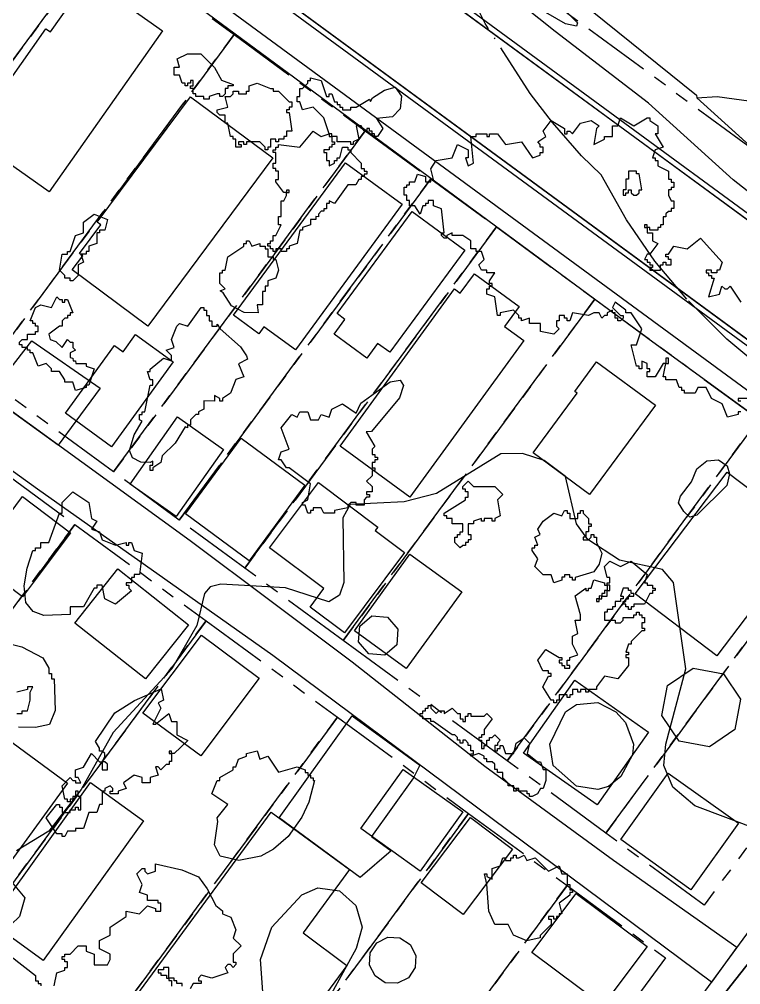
# Model space of a CAD drawing. Header units: metres. Extents: x -400 to 800, y -650 to 500.
# Drawn here: x -280.3 to -212.8, y 264.4 to 354.7 of the extents above; entities that cross this region are included whole.
import ezdxf

# ---------------------------------------------------------------- set-up
doc = ezdxf.new("R2010")
doc.units = ezdxf.units.M
doc.header["$LTSCALE"] = 2
doc.linetypes.add('DASHDOT', pattern=[3.556, 2.54, -0.508, 0, -0.508])
doc.linetypes.add('PHANTOM', pattern=[6.35, 3.175, -0.635, 0.635, -0.635, 0.635, -0.635])
for name, color, linetype in [('SITE-BLDG-EXIST', 7, 'CONTINUOUS'), ('SITE-PARKING', 250, 'CONTINUOUS'), ('SITE-PATH', 84, 'CONTINUOUS'), ('SITE-PROPERTY', 7, 'PHANTOM'), ('SITE-ROAD-CURB', 7, 'CONTINUOUS'), ('SITE-ROAD-GRAVEL', 32, 'CONTINUOUS'), ('SITE-ROAD-PAVED', 7, 'CONTINUOUS'), ('SITE-SETBACK-WATER', 1, 'DASHDOT'), ('SITE-TREE-CANOPY', 94, 'CONTINUOUS'), ('TOPO-CONTOUR-MAJOR', 8, 'CONTINUOUS'), ('TOPO-CONTOUR-MINOR', 9, 'CONTINUOUS')]:
    doc.layers.add(name, color=color, linetype=linetype)

msp = doc.modelspace()

# ---------------------------------------------------------------- linework, layer by layer
at = {"layer": 'SITE-BLDG-EXIST'}
for points in [[(-284.914, 343.774), (-277.828, 353.839), (-277.407, 353.55), (-273.738, 358.755), (-270.358, 356.374), (-270.498, 356.174), (-266.921, 353.648), (-277.543, 338.577)], [(-268.301, 325.994), (-275.384, 331.257), (-274.395, 332.581), (-274.69, 332.803), (-272.711, 335.473), (-273.048, 335.718), (-264.306, 347.474), (-256.599, 341.743)], [(-257.9, 325.292), (-260.27, 327.027), (-249.803, 341.297), (-244.494, 337.403), (-254.484, 323.778), (-257.43, 325.937)], [(-245.668, 323.554), (-246.797, 324.377), (-247.807, 322.998), (-250.865, 325.257), (-249.854, 326.636), (-250.591, 327.17), (-243.554, 336.746), (-238.624, 333.119)], [(-243.769, 310.005), (-250.313, 314.756), (-239.592, 329.493), (-239.059, 329.103), (-237.747, 330.905), (-233.54, 327.845), (-234.915, 325.955), (-233.112, 324.653)], [(-276.018, 317.842), (-271.416, 324.182), (-270.609, 323.592), (-269.438, 325.205), (-265.917, 322.646), (-271.698, 314.705)], [(-226.957, 310.235), (-232.252, 314.13), (-228.14, 319.724), (-228.358, 319.88), (-226.309, 322.672), (-220.79, 318.621)], [(-269.96, 311.211), (-265.511, 317.506), (-261.205, 314.458), (-265.654, 308.174)], [(-259.564, 315.503), (-253.596, 311.108), (-258.809, 304.034), (-264.77, 308.429)], [(-222.708, 300.935), (-214.086, 312.335), (-206.428, 306.538), (-215.05, 295.149)], [(-256.908, 305.258), (-252.34, 311.364), (-246.772, 307.202), (-247.018, 306.869), (-244.275, 304.821), (-249.902, 297.292), (-253.121, 299.706), (-251.816, 301.441)], [(-284.529, 304.05), (-280.032, 310.045), (-275.53, 306.663), (-280.027, 300.668)], [(-243.771, 304.665), (-238.924, 301.149), (-244.13, 293.976), (-248.976, 297.492)], [(-268.525, 292.979), (-275.117, 298.197), (-271.097, 303.28), (-264.498, 298.051)], [(-263.343, 285.792), (-268.757, 289.787), (-263.292, 297.083), (-257.871, 293.066)], [(-226.268, 281.191), (-233.141, 286.053), (-228.342, 292.86), (-221.455, 287.998)], [(-275.808, 283.225), (-284.69, 271.046), (-294.712, 278.357), (-287.661, 288.022), (-284.736, 285.885), (-282.723, 288.277)], [(-248.377, 278.982), (-244.406, 284.52), (-238.837, 280.537), (-242.808, 274.987)], [(-219.604, 284.171), (-213.033, 279.475), (-217.481, 273.258), (-224.045, 277.954)], [(-278.084, 266.629), (-283.063, 270.212), (-273.675, 283.291), (-268.696, 279.72)], [(-259.666, 259.918), (-263.209, 255.102), (-271.141, 260.932), (-256.744, 280.529), (-249.422, 275.144), (-253.765, 269.238), (-249.663, 266.178), (-256.159, 257.336)], [(-242.71, 273.908), (-238.115, 280.014), (-234.188, 277.054), (-238.783, 270.948)], [(-225.717, 262.414), (-232.366, 267.376), (-228.233, 272.915), (-221.585, 267.942)]]:
    msp.add_lwpolyline(points, close=True, dxfattribs=at)
at = {"layer": 'SITE-PARKING'}
for points in [[(-275.023, 317.097), (-276.692, 314.861), (-283.137, 319.523), (-279.138, 324.64), (-272.756, 320.211)], [(-242.841, 284.921), (-243.431, 283.73), (-247.381, 278.236), (-245.529, 276.901), (-248.42, 274.399), (-256.001, 279.984), (-249.167, 289.538)]]:
    msp.add_lwpolyline(points, close=True, dxfattribs=at)
at = {"layer": 'SITE-PATH'}
for points in [[(-204.809, 332.835), (-213.534, 339.689), (-221.437, 346.865), (-230.182, 353.585), (-237.812, 359.705)], [(-228.014, 356.51), (-216.969, 347.62), (-216.913, 347.365), (-211.331, 342.302)], [(-211.681, 342.625), (-216.913, 347.365), (-215.04, 347.498), (-211.169, 346.974)]]:
    msp.add_lwpolyline(points, dxfattribs=at)
at = {"layer": 'SITE-PROPERTY'}
for points in [[(-262.084, 379.521), (-245.996, 401.409), (-274.449, 450.193), (-261.989, 467.176), (-222.533, 409.759), (-172.896, 330.938), (-180.971, 319.982)], [(-296.069, 330.372), (-308.349, 339.384), (-284.782, 371.305), (-272.503, 362.303)], [(-283.789, 321.359), (-296.069, 330.372), (-272.503, 362.303), (-260.23, 353.291)], [(-271.502, 312.357), (-283.789, 321.359), (-260.23, 353.291), (-247.957, 344.289)], [(-265.366, 307.851), (-271.502, 312.357), (-247.957, 344.289), (-241.821, 339.794)], [(-259.223, 303.345), (-265.366, 307.851), (-241.821, 339.794), (-235.685, 335.288)], [(-250.015, 296.58), (-259.223, 303.345), (-235.685, 335.288), (-226.469, 328.534)], [(-234.663, 285.319), (-250.015, 296.58), (-226.469, 328.534), (-211.139, 317.285)], [(-225.448, 278.566), (-234.663, 285.319), (-211.139, 317.285), (-201.924, 310.531)], [(-298.675, 275.499), (-304.819, 280.005), (-281.273, 311.948), (-275.13, 307.441)], [(-201.924, 310.531), (-192.723, 303.777), (-216.24, 271.801), (-225.448, 278.566)], [(-286.388, 266.475), (-298.675, 275.499), (-275.13, 307.441), (-262.85, 298.429)], [(-274.094, 257.462), (-286.388, 266.475), (-262.85, 298.429), (-250.563, 289.416)], [(-261.807, 248.438), (-274.094, 257.462), (-250.563, 289.416), (-238.283, 280.403)], [(-252.592, 241.673), (-261.807, 248.438), (-238.283, 280.403), (-229.068, 273.65)], [(-229.068, 273.65), (-219.86, 266.885), (-243.377, 234.908), (-252.592, 241.673)]]:
    msp.add_lwpolyline(points, close=True, dxfattribs=at)
at = {"layer": 'SITE-ROAD-CURB'}
for points in [[(-52.091, 218.479), (-304.092, 403.379)], [(-303.755, 403.746), (-50.555, 218.067)], [(-210.124, 268.874), (-215.014, 262.679), (-235.016, 234.895), (-236.195, 233.472), (-238.636, 231.014), (-239.85, 230.38), (-241.751, 229.68), (-242.831, 229.546), (-244.044, 229.725), (-246.296, 230.893), (-258.779, 240.34), (-267.272, 246.393), (-274.657, 252.056), (-368.483, 320.765), (-369.248, 321.621), (-370.089, 322.967), (-370.271, 323.501), (-370.383, 325.081), (-370.123, 326.894), (-369.414, 328.729), (-368.608, 330.075), (-321.117, 394.06)], [(-279.276, 374.007), (-190.73, 309.005)]]:
    msp.add_lwpolyline(points, dxfattribs=at)
for points in [[(-314.18, 394.715), (-292.405, 378.904), (-190.24, 303.877), (-189.784, 303.565), (-188.192, 304.177), (-188.507, 305.3), (-189.124, 306.491), (-189.923, 307.559), (-191.045, 308.616), (-309.733, 395.671), (-311.121, 396.439), (-312.791, 396.873)], [(-342.005, 357.201), (-365.642, 325.047), (-365.537, 323.834), (-319.953, 290.754), (-286.185, 265.518), (-269.284, 253.345), (-240.558, 232.071), (-239.955, 232.338), (-239.078, 233.094), (-237.99, 234.073), (-237.078, 235.196), (-190.318, 299.049), (-189.581, 301.607), (-221.518, 324.851), (-287.594, 373.619), (-314.734, 393.458), (-315.513, 393.103)]]:
    msp.add_lwpolyline(points, close=True, dxfattribs=at)
at = {"layer": 'SITE-ROAD-GRAVEL'}
msp.add_lwpolyline([(-324.493, 349.61), (-264.335, 305.926), (-249.173, 294.577), (-236.774, 284.819), (-224.733, 276.018), (-213.189, 267.896), (-215.547, 264.615), (-256.594, 295.179), (-278.629, 310.757), (-299.878, 326.056), (-341.837, 357.245), (-342.005, 357.201), (-339.325, 360.837)], close=True, dxfattribs=at)
at = {"layer": 'SITE-ROAD-PAVED'}
for points in [[(-298.58, 399.262), (-144.336, 286.282)], [(-190.73, 309.005), (-309.445, 396.083)], [(-321.117, 394.06), (-368.608, 330.075), (-369.414, 328.729), (-370.123, 326.894), (-370.383, 325.081), (-370.271, 323.501), (-370.089, 322.967), (-369.248, 321.621), (-368.483, 320.765), (-274.657, 252.056), (-267.272, 246.393), (-258.779, 240.34), (-246.296, 230.893), (-244.044, 229.725), (-242.831, 229.546), (-241.751, 229.68), (-239.85, 230.38), (-238.636, 231.014), (-236.195, 233.472), (-235.016, 234.895), (-215.014, 262.679), (-210.124, 268.874)]]:
    msp.add_lwpolyline(points, dxfattribs=at)
at = {"layer": 'SITE-SETBACK-WATER'}
msp.add_lwpolyline([(-210.75, 321.963), (-214.134, 324.773), (-217.853, 328.515), (-220.862, 332.094), (-223.523, 335.938), (-225.894, 340.177), (-227.713, 341.947), (-230.418, 345.051), (-232.513, 347.773), (-236.728, 354.324), (-244.665, 370.34)], dxfattribs=at)
at = {"layer": 'SITE-TREE-CANOPY'}
for points in [[(-260.322, 348.496), (-260.82, 348.496), (-260.82, 348.241), (-261.073, 348.241), (-261.073, 347.74), (-261.318, 347.495), (-261.571, 347.495), (-261.571, 347.74), (-261.823, 347.74), (-262.567, 347.496), (-262.567, 347.24), (-263.072, 347.24), (-263.072, 347.496), (-263.822, 347.496), (-263.822, 347.741), (-264.068, 347.741), (-264.068, 348.241), (-264.32, 348.241), (-264.32, 348.497), (-264.068, 348.497), (-264.067, 348.998), (-264.32, 348.998), (-264.32, 348.742), (-264.573, 348.742), (-264.573, 348.497), (-264.818, 348.497), (-264.818, 348.742), (-265.071, 348.742), (-265.323, 349.498), (-265.821, 349.487), (-265.821, 350.244), (-265.323, 350.244), (-265.568, 351.034), (-264.6, 351.478), (-263.345, 351.489), (-262.047, 350.221), (-261.409, 349.03), (-260.322, 348.63)], [(-251.822, 345.491), (-252.818, 346.493), (-253.821, 346.248), (-254.073, 346.993), (-254.318, 346.993), (-254.318, 347.494), (-254.073, 347.494), (-254.073, 348.239), (-253.82, 348.239), (-253.322, 348.74), (-253.322, 348.996), (-253.07, 348.995), (-253.07, 349.24), (-252.074, 348.995), (-251.569, 347.493), (-251.323, 347.493), (-251.323, 347.738), (-251.071, 347.738), (-250.818, 346.993), (-250.573, 346.993), (-250.573, 346.748), (-250.321, 346.748), (-250.321, 346.492), (-250.068, 346.492), (-250.068, 346.247), (-249.318, 346.247), (-249.318, 346.492), (-248.82, 346.492), (-247.571, 347.248), (-247.473, 347.037), (-247.283, 347.359), (-246.154, 348.071), (-245.165, 348.382), (-244.555, 347.514), (-244.688, 346.346), (-245.397, 345.601), (-246.891, 345.446), (-246.323, 344.489), (-246.821, 343.744), (-247.067, 343.744), (-247.074, 343.989), (-247.319, 343.989), (-247.319, 344.245), (-247.572, 344.245), (-247.571, 344.489), (-247.817, 344.489), (-247.817, 344.245), (-248.07, 344.245), (-248.322, 344.745), (-248.82, 344.745), (-248.568, 343.488), (-249.073, 343.244), (-249.073, 342.988), (-249.318, 342.988), (-249.318, 343.244), (-250.567, 343.244), (-250.574, 343.745), (-251.072, 343.745), (-251.072, 343.989), (-251.317, 343.989)], [(-256.822, 348.24), (-256.57, 348.24), (-256.57, 347.995), (-256.072, 347.995), (-255.069, 346.994), (-254.823, 346.994), (-254.824, 346.493), (-255.069, 346.493), (-255.069, 346.248), (-255.322, 346.248), (-255.322, 345.993), (-255.069, 345.992), (-254.817, 344.246), (-255.322, 344.246), (-255.322, 343.746), (-255.568, 343.746), (-255.568, 343.49), (-256.073, 343.49), (-256.073, 343.245), (-256.318, 343.245), (-256.318, 343.49), (-256.823, 343.49), (-256.823, 342.745), (-257.069, 342.745), (-257.069, 342.489), (-257.321, 342.489), (-257.321, 342.745), (-257.819, 343.245), (-259.068, 343.246), (-259.068, 342.99), (-259.32, 342.99), (-259.32, 343.246), (-259.818, 343.246), (-259.818, 342.99), (-259.573, 342.99), (-259.573, 342.745), (-260.071, 342.745), (-260.071, 343.491), (-260.323, 343.491), (-260.323, 343.746), (-260.569, 343.747), (-260.821, 344.992), (-261.073, 344.992), (-261.073, 345.738), (-261.571, 345.738), (-261.824, 345.994), (-261.824, 346.238), (-260.82, 346.494), (-261.073, 347.495), (-260.568, 347.495), (-260.322, 347.74), (-260.322, 347.996), (-259.817, 347.996), (-259.817, 347.74), (-259.067, 347.74), (-259.067, 347.996), (-258.821, 347.995), (-258.821, 348.496), (-258.071, 348.741)], [(-255.569, 338.495), (-256.319, 339.496), (-256.319, 339.741), (-256.073, 339.741), (-256.073, 340.498), (-256.319, 340.498), (-256.319, 340.742), (-256.571, 340.742), (-256.571, 341.243), (-256.319, 341.243), (-256.318, 342.244), (-256.571, 342.244), (-256.571, 342.489), (-256.318, 342.489), (-256.318, 342.745), (-256.073, 342.745), (-256.073, 342.989), (-254.067, 342.744), (-252.818, 344.246), (-252.068, 343.745), (-251.317, 343.989), (-251.317, 343.745), (-251.072, 343.745), (-251.072, 343.244), (-250.819, 343.244), (-250.819, 342.988), (-251.072, 342.988), (-251.072, 342.744), (-251.317, 342.744), (-251.317, 342.488), (-251.822, 342.488), (-251.822, 342.243), (-251.57, 342.243), (-251.57, 341.498), (-251.318, 341.498), (-251.318, 340.997), (-250.82, 341.242), (-250.82, 341.498), (-250.567, 341.498), (-250.567, 341.742), (-250.321, 341.742), (-250.069, 342.743), (-249.571, 342.743), (-249.571, 342.487), (-249.318, 342.498), (-249.318, 342.243), (-248.323, 341.241), (-248.323, 340.741), (-248.07, 340.741), (-248.07, 340.496), (-247.818, 340.496), (-247.818, 340.24), (-248.07, 340.24), (-248.07, 339.995), (-248.323, 339.995), (-248.323, 339.74), (-248.568, 339.74), (-248.821, 339.239), (-249.571, 339.239), (-250.82, 337.493), (-251.318, 337.738), (-251.318, 337.493), (-251.571, 337.493), (-251.571, 336.993), (-251.823, 336.993), (-251.823, 336.748), (-252.069, 336.748), (-252.321, 336.492), (-252.322, 336.247), (-252.567, 336.248), (-252.567, 335.992), (-253.072, 335.992), (-253.072, 335.491), (-253.823, 335.247), (-253.823, 334.991), (-254.068, 334.991), (-254.321, 333.745), (-255.072, 333.489), (-255.072, 333.245), (-255.317, 333.245), (-255.317, 332.989), (-255.822, 332.989), (-255.822, 333.245), (-256.32, 333.245), (-256.32, 332.989), (-256.573, 332.989), (-256.573, 333.245), (-256.818, 333.245), (-256.818, 333.49), (-257.071, 333.49), (-257.07, 333.746), (-256.818, 333.746), (-256.818, 333.99), (-256.572, 333.99), (-256.572, 334.491), (-256.32, 334.491), (-255.822, 335.492), (-256.067, 335.492), (-256.067, 336.248), (-255.822, 336.248), (-255.821, 337.739), (-255.569, 337.739), (-255.323, 338.239), (-255.323, 338.495)], [(-223.571, 338.244), (-223.571, 338.489), (-223.318, 338.489), (-223.318, 338.745), (-223.073, 338.745), (-223.073, 338.489), (-222.82, 338.244), (-222.568, 338.244), (-222.322, 338.489), (-222.322, 338.745), (-222.07, 338.745), (-222.322, 340.246), (-222.567, 340.246), (-222.567, 340.491), (-223.318, 340.491), (-223.318, 339.746), (-223.571, 339.746), (-223.571, 338.745), (-223.823, 338.745), (-223.823, 338.244)], [(-255.071, 338.495), (-255.071, 338.74), (-255.323, 338.74), (-255.323, 338.495)], [(-275.322, 330.245), (-275.567, 330.245), (-275.567, 330.49), (-276.072, 330.49), (-276.072, 330.746), (-276.57, 331.247), (-276.317, 332.748), (-275.819, 332.748), (-275.819, 332.993), (-275.574, 332.993), (-275.068, 334.494), (-274.318, 334.739), (-274.317, 335.74), (-273.321, 336.496), (-272.073, 335.995), (-272.319, 334.994), (-272.824, 334.994), (-272.817, 334.739), (-273.069, 334.739), (-273.069, 333.738), (-273.82, 333.493), (-273.82, 332.992), (-274.073, 332.992), (-274.073, 332.748), (-274.571, 332.748), (-274.318, 331.991), (-274.823, 331.747), (-274.823, 330.746)], [(-221.572, 335.496), (-221.818, 335.496), (-221.818, 335.241), (-221.572, 335.241)], [(-261.069, 329.497), (-261.567, 329.998), (-261.567, 330.988), (-261.321, 330.988), (-261.321, 331.244), (-261.069, 331.243), (-260.823, 332.489), (-259.322, 333.49), (-259.322, 333.746), (-259.069, 333.746), (-259.069, 333.991), (-258.817, 333.991), (-258.572, 333.49), (-257.821, 333.746), (-257.821, 333.49), (-257.323, 333.49), (-257.323, 333.245), (-257.071, 333.245), (-257.071, 332.489), (-256.573, 332.488), (-256.573, 332.244), (-256.32, 332.244), (-256.068, 331.243), (-256.321, 330.497), (-257.071, 330.242), (-257.071, 329.741), (-257.317, 329.741), (-257.317, 329.24), (-257.569, 329.241), (-257.57, 327.995), (-258.068, 327.995), (-257.977, 327.261), (-259.295, 327.283), (-260.48, 327.917), (-261.259, 329.119), (-261.532, 329.308)], [(-276.57, 328.488), (-276.318, 328.488), (-276.318, 328.243), (-276.072, 328.243), (-276.072, 328.488), (-275.82, 328.488), (-275.322, 327.242), (-275.568, 327.242), (-275.568, 326.997), (-275.82, 326.997), (-275.82, 326.741), (-276.073, 326.741), (-276.318, 326.497), (-276.318, 325.996), (-276.571, 325.996), (-277.567, 325.24), (-277.448, 324.739), (-276.915, 324.561), (-276.319, 323.994), (-275.821, 324.739), (-275.568, 324.494), (-275.323, 324.494), (-275.323, 323.994), (-275.07, 323.738), (-275.568, 323.493), (-275.568, 323.07), (-275.323, 322.992), (-275.274, 322.748), (-275.071, 322.748), (-275.05, 322.492), (-274.068, 322.492), (-274.068, 322.247), (-273.317, 321.991), (-273.822, 320.489), (-274.068, 320.489), (-274.068, 320.245), (-275.071, 319.989), (-275.323, 320.745), (-276.067, 320.746), (-276.067, 320.99), (-276.572, 321.747), (-277.322, 321.747), (-277.322, 321.992), (-277.82, 322.492), (-278.571, 322.248), (-279.068, 323.494), (-279.321, 323.494), (-279.321, 323.739), (-279.573, 323.739), (-279.573, 323.994), (-280.071, 323.995), (-280.071, 324.239), (-280.317, 324.239), (-280.317, 324.495), (-280.071, 324.74), (-279.573, 324.74), (-279.573, 325.24), (-278.823, 325.24), (-278.822, 325.496), (-278.57, 325.496), (-278.57, 325.996), (-278.822, 325.997), (-278.822, 326.241), (-279.068, 326.241), (-279.068, 326.497), (-279.32, 326.497), (-278.822, 327.743), (-278.317, 327.988), (-277.321, 327.743), (-276.823, 328.744)], [(-269.068, 317.24), (-269.068, 317.741), (-268.822, 317.741), (-268.822, 317.997), (-268.569, 317.997), (-268.071, 320.488), (-267.818, 320.488), (-267.818, 320.989), (-268.071, 320.989), (-268.323, 321.745), (-268.071, 321.745), (-268.071, 321.99), (-266.822, 322.991), (-266.072, 322.746), (-266.071, 323.246), (-266.569, 323.747), (-265.819, 323.992), (-266.071, 324.748), (-265.573, 325.994), (-265.32, 326.239), (-264.57, 325.994), (-263.321, 327.74), (-263.069, 327.74), (-263.069, 327.495), (-262.823, 327.495), (-262.823, 326.995), (-262.571, 326.994), (-262.571, 326.494), (-262.318, 326.494), (-262.318, 325.993), (-261.82, 325.993), (-261.82, 326.182), (-261.519, 325.737), (-259.625, 324.079), (-259.064, 323.212), (-258.987, 322.911), (-259.822, 322.489), (-259.317, 321.243), (-260.068, 320.998), (-260.573, 319.741), (-261.317, 319.241), (-261.317, 318.996), (-261.569, 318.996), (-261.569, 319.241), (-262.067, 319.497), (-262.067, 318.996), (-263.07, 318.997), (-263.07, 318.24), (-263.568, 317.996), (-263.569, 317.74), (-263.821, 317.74), (-264.319, 317.239), (-264.319, 316.739), (-264.572, 316.739), (-264.572, 316.494), (-264.817, 316.572), (-265.743, 315.048), (-266.943, 313.869), (-267.069, 313.246), (-267.82, 312.746), (-267.82, 312.49), (-268.073, 312.49), (-268.072, 312.991), (-267.82, 312.991), (-267.82, 313.38), (-268.065, 313.247), (-268.963, 313.269), (-269.742, 313.67), (-270.001, 314.348), (-269.573, 315.839), (-268.815, 317.118)], [(-219.569, 322.492), (-219.569, 322.993), (-219.821, 322.993), (-219.821, 322.492)], [(-248.376, 318.805), (-245.619, 320.784), (-244.7, 320.951), (-244.385, 320.45), (-244.757, 319.282), (-247.374, 316.135), (-247.857, 316.124), (-247.072, 314.744), (-247.318, 314.488), (-247.318, 313.988), (-247.072, 313.988), (-247.072, 313.743), (-246.82, 313.743), (-246.82, 313.498), (-247.072, 313.498), (-247.072, 313.243), (-247.318, 313.243), (-247.318, 312.742), (-247.073, 312.742), (-247.073, 312.497), (-247.318, 312.497), (-247.318, 311.997), (-247.823, 311.496), (-247.318, 310.996), (-247.318, 310.495), (-247.823, 310.495), (-247.824, 310.239), (-247.571, 310.239), (-247.571, 309.994), (-247.824, 309.995), (-248.069, 309.739), (-248.069, 309.238), (-248.82, 309.238), (-248.82, 309.494), (-249.318, 309.494), (-249.57, 309.238), (-249.57, 308.994), (-250.819, 308.738), (-250.819, 308.493), (-251.822, 308.494), (-252.067, 308.994), (-252.818, 308.994), (-252.818, 308.738), (-253.07, 308.739), (-253.07, 308.494), (-253.323, 308.494), (-253.568, 309.239), (-253.821, 309.239), (-253.821, 309.495), (-253.323, 309.74), (-253.07, 311.241), (-255.069, 312.743), (-255.321, 312.744), (-255.819, 313.489), (-256.071, 313.489), (-255.819, 314.245), (-255.068, 314.49), (-255.818, 316.492), (-254.822, 317.738), (-254.317, 317.493), (-254.072, 317.994), (-253.321, 317.994), (-253.069, 317.248), (-252.318, 317.248), (-252.073, 317.737), (-251.322, 317.493), (-251.069, 318.238), (-250.073, 318.738), (-248.818, 317.848)], [(-218.652, 309.477), (-218.449, 310.1), (-217.425, 311.446), (-216.926, 312.636), (-216.007, 313.404), (-214.892, 313.503), (-214.086, 312.925), (-213.868, 312.179), (-214.121, 311.078), (-216.934, 308.298), (-217.58, 308.12), (-218.141, 308.654)], [(-237.821, 310.994), (-235.822, 310.993), (-235.072, 310.248), (-235.57, 309.747), (-235.318, 308.246), (-235.823, 307.99), (-235.823, 307.745), (-236.069, 307.745), (-236.068, 307.99), (-236.819, 307.99), (-236.819, 307.745), (-237.072, 307.745), (-237.071, 307.99), (-237.822, 307.746), (-237.822, 307.49), (-238.32, 307.49), (-238.32, 306.489), (-238.068, 306.489), (-238.068, 305.988), (-238.32, 305.988), (-238.32, 305.743), (-238.573, 305.743), (-238.573, 305.488), (-238.818, 305.488), (-239.071, 305.243), (-239.569, 305.744), (-239.569, 306.244), (-239.323, 306.244), (-239.323, 306.489), (-239.071, 306.489), (-239.071, 306.745), (-238.818, 306.745), (-238.818, 307.49), (-239.821, 307.49), (-239.821, 307.991), (-240.319, 307.991), (-240.319, 308.247), (-240.571, 308.247), (-240.571, 308.491), (-238.572, 309.748), (-238.572, 309.993), (-238.32, 309.993), (-238.32, 310.493), (-238.572, 310.493), (-238.572, 310.738), (-238.817, 310.738), (-238.817, 310.994), (-238.319, 311.494)], [(-278.82, 304.995), (-278.819, 305.24), (-278.321, 305.239), (-278.321, 305.74), (-277.571, 305.74), (-276.567, 308.498), (-276.322, 308.498), (-276.322, 309.488), (-275.318, 310.489), (-273.818, 309.488), (-273.572, 307.997), (-273.067, 307.741), (-273.573, 306.996), (-272.822, 306.74), (-272.57, 305.995), (-271.321, 305.494), (-270.318, 305.738), (-270.318, 305.494), (-270.073, 305.494), (-270.073, 305.738), (-269.82, 305.738), (-269.568, 304.993), (-268.818, 304.748), (-269.07, 302.746), (-269.568, 302.746), (-269.569, 302.49), (-269.821, 302.49), (-269.821, 301.99), (-270.319, 301.99), (-270.319, 301.745), (-270.067, 301.745), (-270.067, 301.489), (-269.821, 301.244), (-271.322, 299.988), (-272.318, 300.488), (-272.571, 301.745), (-273.069, 301.746), (-273.069, 301.49), (-273.321, 301.49), (-274.318, 299.744), (-275.573, 299.744), (-275.573, 299.01), (-278.035, 298.91), (-279.038, 299.3), (-279.704, 300.134), (-279.865, 301.691), (-279.584, 303.349), (-279.051, 304.995)], [(-227.07, 307.744), (-227.07, 307.488), (-226.817, 307.488), (-226.817, 307.243), (-227.07, 307.243), (-227.07, 306.742), (-227.322, 306.742), (-227.322, 306.242), (-227.568, 306.242), (-227.568, 305.997), (-227.07, 305.997), (-226.817, 306.242), (-226.817, 306.498), (-226.572, 306.498), (-226.572, 306.242), (-226.319, 306.242), (-226.319, 305.741), (-225.822, 304.74), (-226.067, 303.739), (-226.572, 302.994), (-228.319, 302.493), (-228.319, 302.238), (-228.572, 302.238), (-228.572, 302.493), (-228.817, 302.493), (-228.817, 302.738), (-229.322, 302.738), (-229.322, 302.494), (-229.568, 302.494), (-229.568, 302.238), (-230.318, 301.993), (-230.57, 302.739), (-231.321, 302.739), (-232.071, 303.495), (-231.819, 304.24), (-232.324, 304.997), (-232.324, 305.242), (-232.071, 305.242), (-232.071, 305.498), (-231.818, 305.497), (-232.071, 306.243), (-231.573, 306.487), (-231.818, 306.988), (-231.32, 307.744), (-230.317, 308.489), (-229.573, 308.245), (-229.321, 308.745), (-229.068, 308.745), (-229.068, 308.489), (-228.823, 308.489), (-228.823, 307.989), (-228.318, 307.989), (-228.073, 307.988), (-228.072, 308.489), (-227.82, 308.489), (-227.82, 308.745), (-227.567, 308.745), (-227.567, 308.489), (-227.07, 307.988)], [(-225.317, 301.992), (-225.072, 301.992), (-225.072, 302.493), (-225.317, 302.493), (-225.569, 303.494), (-225.071, 303.994), (-224.068, 303.494), (-223.072, 303.994), (-221.571, 302.748), (-221.817, 301.992), (-221.572, 301.992), (-221.572, 301.747), (-221.067, 301.747), (-221.067, 301.491), (-220.821, 301.491), (-220.821, 301.246), (-221.067, 301.246), (-221.067, 300.99), (-221.319, 300.99), (-221.818, 299.989), (-222.821, 299.989), (-222.821, 299.745), (-223.073, 299.745), (-223.073, 299.489), (-223.319, 299.489), (-223.319, 299.745), (-223.571, 299.745), (-223.571, 299.99), (-223.824, 299.99), (-223.823, 300.246), (-223.571, 300.245), (-223.571, 300.49), (-223.318, 300.49), (-223.318, 300.746), (-222.82, 300.746), (-222.82, 300.991), (-223.073, 300.991), (-223.073, 301.247), (-223.318, 301.247), (-223.318, 301.491), (-223.823, 301.491), (-224.069, 300.746), (-223.823, 300.746), (-223.823, 300.49), (-224.069, 300.49), (-224.069, 300.246), (-224.567, 300.246), (-224.567, 299.745), (-224.82, 299.745), (-224.82, 299.489), (-225.318, 299.489), (-225.318, 299.245), (-225.57, 299.245), (-225.57, 298.488), (-224.567, 298.488), (-224.567, 298.243), (-224.069, 298.243), (-223.817, 298.488), (-223.817, 298.744), (-222.821, 298.744), (-222.821, 298.988), (-222.568, 298.988), (-222.568, 299.244), (-222.323, 299.244), (-222.323, 298.988), (-222.07, 298.988), (-222.07, 298.743), (-221.818, 298.743), (-221.818, 298.243), (-222.07, 298.243), (-222.07, 297.742), (-221.818, 297.742), (-221.818, 297.498), (-222.07, 297.498), (-223.067, 296.497), (-223.067, 296.241), (-223.319, 296.241), (-223.572, 295.496), (-223.319, 295.496), (-223.319, 295.24), (-223.572, 295.24), (-223.572, 294.995), (-223.319, 294.995), (-223.32, 294.239), (-224.323, 292.993), (-225.571, 293.238), (-226.322, 292.248), (-226.322, 291.992), (-227.073, 291.992), (-227.073, 291.748), (-227.318, 291.748), (-227.318, 291.992), (-227.823, 291.992), (-227.823, 291.748), (-228.069, 291.748), (-228.069, 291.992), (-228.574, 291.993), (-228.574, 291.492), (-228.819, 291.492), (-228.819, 291.247), (-229.072, 291.247), (-229.072, 291.492), (-229.822, 291.492), (-229.822, 290.992), (-230.068, 290.992), (-230.068, 290.747), (-230.32, 290.747), (-230.32, 290.992), (-230.573, 290.992), (-231.323, 292.238), (-230.818, 293.239), (-230.572, 293.239), (-230.572, 293.495), (-230.818, 293.495), (-230.818, 293.739), (-231.323, 293.74), (-231.82, 294.741), (-231.07, 295.742), (-229.821, 294.996), (-229.569, 294.996), (-229.569, 294.74), (-229.821, 294.74), (-229.822, 294.496), (-229.569, 294.496), (-229.569, 294.24), (-229.324, 294.24), (-229.317, 293.995), (-228.819, 293.995), (-228.819, 294.24), (-229.071, 294.24), (-229.071, 294.74), (-228.818, 294.74), (-228.818, 294.996), (-228.068, 295.241), (-228.573, 296.242), (-228.573, 296.998), (-228.068, 297.243), (-228.32, 298.489), (-227.822, 298.489), (-227.822, 298.989), (-228.319, 300.747), (-227.323, 301.492), (-227.323, 301.247), (-227.071, 301.247), (-227.071, 301.492), (-226.818, 301.492), (-226.573, 302.248), (-225.57, 301.992), (-225.57, 301.748), (-225.317, 301.748)], [(-225.57, 300.746), (-225.317, 300.746), (-225.317, 301.247), (-225.57, 301.247), (-225.57, 300.991), (-225.822, 300.991), (-225.822, 300.746)], [(-225.072, 301.247), (-225.072, 301.747), (-225.317, 301.748), (-225.317, 301.247)], [(-226.32, 300.491), (-226.32, 300.246), (-226.068, 300.246), (-226.068, 300.491)], [(-225.822, 300.491), (-225.822, 300.746), (-226.068, 300.747), (-226.068, 300.491)], [(-244.901, 297.658), (-245.014, 296.178), (-246.136, 295.211), (-247.616, 295.322), (-248.584, 296.446), (-248.471, 297.925), (-247.349, 298.893), (-245.869, 298.781)], [(-212.827, 291.077), (-213.368, 288.252), (-215.746, 286.64), (-218.572, 287.174), (-220.192, 289.555), (-219.659, 292.38), (-217.281, 293.993), (-214.447, 293.458)], [(-272.321, 285.738), (-272.321, 285.994), (-272.567, 286.239), (-272.819, 286.239), (-272.819, 286.495), (-273.205, 287.129), (-271.395, 289.809), (-269.557, 290.977), (-267.038, 292.067), (-266.821, 290.988), (-267.319, 290.743), (-267.067, 290.242), (-267.818, 288.741), (-267.572, 288.741), (-266.323, 289.742), (-266.071, 288.996), (-265.573, 288.996), (-265.573, 287.739), (-264.57, 287.238), (-265.819, 285.993), (-266.072, 285.993), (-266.072, 285.248), (-266.317, 285.248), (-266.317, 284.992), (-266.57, 284.992), (-267.068, 284.491), (-267.32, 284.747), (-267.573, 284.747), (-267.321, 283.991), (-268.071, 283.746), (-268.071, 283.246), (-268.822, 283.246), (-268.822, 283.746), (-269.572, 283.991), (-270.568, 283.246), (-270.323, 282.746), (-271.073, 282.49), (-271.073, 282.245), (-271.817, 282.245), (-271.817, 282.49), (-271.571, 282.49), (-271.571, 282.746), (-271.817, 282.991), (-272.322, 282.746), (-272.322, 282.49), (-272.567, 282.49), (-272.568, 281.244), (-272.82, 281.244), (-273.073, 280.488), (-273.823, 280.488), (-274.322, 278.998), (-275.072, 278.998), (-275.072, 278.742), (-275.823, 278.742), (-276.068, 278.242), (-276.321, 278.242), (-276.321, 278.498), (-276.819, 278.498), (-277.821, 279.988), (-276.818, 281.245), (-276.573, 281.245), (-276.573, 280.989), (-276.32, 280.989), (-276.32, 280.489), (-275.57, 280.489), (-275.57, 280.744), (-275.072, 280.744), (-275.072, 280.989), (-274.819, 280.989), (-274.819, 280.744), (-274.567, 280.744), (-274.574, 281.99), (-274.819, 281.99), (-274.819, 282.491), (-275.071, 282.491), (-275.072, 281.99), (-275.317, 281.99), (-275.317, 281.745), (-275.57, 281.746), (-275.57, 281.49), (-275.822, 281.49), (-275.822, 281.746), (-276.068, 281.746), (-276.32, 282.992), (-275.569, 283.748), (-275.317, 283.492), (-275.071, 283.492), (-275.071, 283.247), (-274.573, 283.247), (-274.819, 283.748), (-275.071, 283.748), (-275.071, 284.493), (-274.32, 284.738), (-273.57, 285.994), (-272.819, 285.238), (-272.567, 285.238)], [(-241.318, 289.748), (-241.073, 289.993), (-240.568, 289.993), (-240.568, 289.748), (-239.817, 290.248), (-239.319, 289.748), (-239.067, 289.748), (-239.067, 289.247), (-238.822, 289.247), (-238.822, 288.991), (-238.569, 288.991), (-238.569, 289.492), (-238.323, 289.492), (-238.323, 289.747), (-238.071, 289.747), (-238.071, 289.492), (-236.822, 289.491), (-236.57, 289.747), (-236.072, 289.246), (-236.823, 288.245), (-236.823, 287.745), (-237.068, 287.745), (-237.068, 287.489), (-237.321, 287.489), (-237.321, 287.244), (-237.068, 287.244), (-237.069, 286.488), (-236.823, 286.488), (-236.823, 286.744), (-236.571, 286.744), (-236.57, 287.244), (-236.318, 287.244), (-236.318, 287.489), (-236.072, 287.489), (-235.82, 287.745), (-235.322, 287.244), (-235.567, 286.988), (-235.568, 286.743), (-235.82, 286.744), (-235.82, 286.243), (-235.568, 286.243), (-235.568, 286.488), (-235.322, 286.488), (-235.322, 286.743), (-235.07, 286.743), (-234.817, 285.998), (-234.067, 285.998), (-233.821, 286.988), (-233.07, 287.488), (-232.572, 286.988), (-232.818, 285.998), (-231.822, 285.241), (-231.57, 285.241), (-231.317, 284.496), (-231.072, 284.496), (-231.072, 283.494), (-231.318, 282.738), (-231.57, 282.738), (-231.823, 282.238), (-232.321, 281.993), (-232.573, 281.993), (-232.573, 282.238), (-232.819, 282.238), (-232.819, 282.494), (-233.569, 282.494), (-233.569, 282.739), (-233.822, 282.739), (-233.822, 282.494), (-234.067, 282.494), (-234.067, 282.994), (-234.572, 282.995), (-234.572, 283.239), (-235.07, 283.74), (-235.07, 284.241), (-235.568, 284.241), (-235.568, 284.496), (-235.82, 284.497), (-235.82, 284.997), (-236.073, 285.242), (-236.571, 285.242), (-236.571, 285.498), (-236.823, 285.498), (-236.823, 285.743), (-237.321, 285.999), (-238.072, 285.743), (-238.072, 285.988), (-237.819, 285.987), (-237.819, 286.243), (-238.072, 286.243), (-238.072, 286.744), (-238.317, 286.744), (-238.317, 286.989), (-238.569, 287.245), (-238.822, 287.245), (-238.822, 286.989), (-239.067, 286.989), (-239.067, 287.245), (-239.32, 287.245), (-239.32, 287.489), (-239.572, 287.745), (-239.818, 287.745), (-241.571, 288.992), (-241.824, 288.992), (-241.824, 289.248), (-242.567, 289.248), (-242.567, 289.492), (-242.819, 289.492), (-242.819, 289.748), (-242.567, 289.748), (-242.567, 289.993), (-242.321, 289.993), (-242.321, 290.238), (-242.069, 290.238), (-242.069, 290.493), (-241.823, 290.493), (-241.823, 290.238)], [(-266.072, 286.238), (-266.317, 286.238), (-266.317, 285.993), (-266.072, 285.993)], [(-261.822, 279.996), (-260.819, 281.242), (-262.32, 282.243), (-261.822, 283.489), (-261.569, 283.489), (-261.569, 283.745), (-260.321, 284.49), (-260.32, 284.746), (-260.068, 284.746), (-259.822, 285.491), (-259.072, 285.747), (-259.072, 285.992), (-258.069, 286.247), (-257.823, 285.491), (-257.073, 285.746), (-256.07, 284.245), (-254.323, 284.745), (-253.573, 284.489), (-253.573, 284.244), (-253.321, 284.244), (-253.321, 283.988), (-253.068, 283.988), (-253.068, 283.743), (-252.823, 283.743), (-252.823, 283.488), (-252.71, 283.487), (-253.244, 281.463), (-253.904, 280.039), (-255.18, 278.226), (-256.541, 277.059), (-257.72, 276.391), (-259.768, 275.991), (-261.521, 276.392), (-262.047, 277.471), (-261.738, 279.629)], [(-272.567, 284.748), (-272.567, 284.492), (-272.069, 284.492), (-272.069, 284.993), (-272.321, 285.238), (-272.567, 285.238)], [(-232.82, 275.997), (-232.069, 276.242), (-230.821, 274.996), (-229.818, 275.496), (-229.573, 274.74), (-229.068, 274.74), (-229.068, 273.739), (-228.822, 273.739), (-228.823, 273.238), (-228.57, 273.238), (-228.57, 272.993), (-228.823, 272.993), (-228.823, 272.748), (-229.819, 271.992), (-229.573, 270.991), (-229.819, 270.991), (-229.819, 270.746), (-230.072, 270.746), (-230.072, 270.491), (-230.317, 270.491), (-230.317, 270.746), (-230.822, 270.747), (-230.822, 270.491), (-230.57, 270.491), (-230.57, 269.99), (-231.573, 268.989), (-231.573, 268.744), (-232.821, 268.489), (-234.07, 268.99), (-234.568, 269.991), (-235.823, 269.991), (-236.398, 271.248), (-236.587, 273.773), (-236.804, 274.741), (-236.573, 274.741), (-236.573, 274.496), (-236.068, 274.24), (-236.068, 275.242), (-235.317, 275.497), (-235.071, 276.243), (-234.819, 276.242), (-234.819, 275.998), (-234.321, 275.998), (-234.321, 276.242), (-234.068, 276.242), (-234.068, 276.498), (-233.823, 276.498), (-233.823, 276.242), (-233.57, 276.242), (-233.072, 276.498)], [(-246.864, 268.302), (-245.847, 268.814), (-244.703, 268.747), (-243.749, 268.124), (-243.231, 267.111), (-243.294, 265.966), (-243.918, 265.009), (-244.943, 264.498), (-246.079, 264.554), (-247.033, 265.188), (-247.551, 266.2), (-247.488, 267.346)], [(-266.321, 265.247), (-266.321, 265.992), (-266.819, 265.993), (-266.819, 265.748), (-267.317, 265.748), (-267.317, 265.492), (-267.072, 265.492), (-267.072, 265.247), (-266.567, 265.247), (-266.567, 264.991), (-266.321, 264.991)]]:
    msp.add_lwpolyline(points, close=True, dxfattribs=at)
for points in [[(-212.822, 317.997), (-213.068, 317.997), (-213.068, 317.741), (-214.071, 317.497), (-214.569, 318.743), (-215.571, 319.243), (-216.069, 320.245), (-216.82, 320.245), (-217.072, 319.744), (-218.068, 319.744), (-218.068, 319.989), (-218.321, 319.989), (-218.321, 320.245), (-218.573, 320.245), (-218.819, 320.99), (-219.822, 320.991), (-219.822, 321.246), (-220.067, 321.247), (-219.821, 322.492), (-220.067, 322.492), (-220.818, 321.247), (-221.568, 321.247), (-221.568, 321.747), (-221.322, 321.747), (-221.322, 321.992), (-221.568, 321.992), (-221.568, 322.493), (-222.073, 322.737), (-222.073, 321.992), (-222.318, 321.992), (-222.318, 322.248), (-222.571, 322.248), (-223.068, 324.239), (-222.57, 324.239), (-222.072, 325.741), (-223.068, 327.243), (-223.573, 327.243), (-223.573, 327.488), (-224.569, 328.244), (-224.821, 327.744), (-224.071, 326.998), (-223.818, 326.998), (-223.819, 326.742), (-224.071, 326.498), (-224.324, 326.498), (-224.324, 326.742), (-224.569, 326.743), (-224.569, 327.243), (-224.821, 327.243), (-224.821, 327.488), (-225.319, 327.243), (-225.319, 326.999), (-225.572, 326.987), (-225.817, 326.743), (-226.07, 327.243), (-226.568, 327.243), (-227.073, 326.988), (-228.567, 327.244), (-228.82, 326.487), (-229.072, 326.488), (-229.072, 326.743), (-229.317, 326.743), (-229.317, 326.988), (-229.822, 326.988), (-229.823, 326.488), (-230.068, 326.488), (-230.068, 325.998), (-229.823, 325.742), (-230.321, 325.242), (-231.569, 325.498), (-231.569, 326.243), (-232.572, 326.243), (-232.572, 326.744), (-233.323, 326.488), (-233.322, 326.744), (-233.568, 326.744), (-233.568, 326.989), (-234.073, 327.49), (-235.321, 327.245), (-235.321, 326.989), (-235.567, 326.989), (-235.819, 328.747), (-236.57, 328.992), (-236.569, 329.492), (-236.317, 329.492), (-236.317, 329.748), (-236.071, 329.748), (-236.071, 329.993), (-236.317, 329.993), (-236.317, 330.238), (-235.819, 330.994), (-236.569, 330.994), (-236.569, 331.239), (-237.067, 331.239), (-237.319, 331.739), (-236.821, 332.24), (-237.067, 332.996), (-237.572, 332.997), (-237.572, 333.241), (-238.07, 333.241), (-238.07, 333.998), (-238.82, 334.498), (-239.823, 334.488), (-239.823, 334.743), (-240.321, 334.488), (-240.321, 334.243), (-240.573, 334.243), (-240.819, 334.488), (-240.819, 334.744), (-240.573, 334.744), (-240.818, 336.991), (-241.569, 337.247), (-241.569, 337.747), (-242.067, 337.747), (-242.067, 337.491), (-242.319, 337.491), (-242.319, 337.247), (-242.572, 337.247), (-242.818, 336.49), (-243.322, 337.247), (-243.82, 337.247), (-243.82, 337.748), (-244.073, 337.748), (-244.073, 338.248), (-244.318, 338.248), (-244.318, 338.994), (-244.073, 338.993), (-244.073, 339.238), (-243.82, 339.238), (-243.82, 339.494), (-243.322, 339.494), (-243.069, 340.239), (-242.319, 339.994), (-242.319, 339.494), (-241.821, 339.494), (-241.821, 339.738), (-241.568, 339.738), (-241.821, 340.739), (-241.323, 341.496), (-239.822, 341.74), (-239.323, 342.997), (-238.32, 342.496), (-238.321, 341.74), (-238.573, 341.74), (-238.321, 340.995), (-237.823, 341.239), (-238.068, 343.742), (-237.57, 343.742), (-237.57, 343.998), (-236.567, 343.998), (-236.567, 343.742), (-236.321, 343.742), (-236.321, 343.998), (-235.571, 343.998), (-234.82, 342.996), (-233.319, 343.241), (-232.317, 341.739), (-231.573, 341.995), (-231.573, 342.239), (-231.321, 342.239), (-231.32, 342.74), (-231.573, 342.74), (-231.573, 342.996), (-231.818, 343.24), (-231.068, 343.741), (-231.32, 344.241), (-230.569, 345.242), (-229.321, 344.497), (-229.321, 343.996), (-229.069, 343.996), (-229.069, 344.241), (-228.823, 344.241), (-228.571, 343.996), (-227.82, 344.997), (-226.817, 345.242), (-226.067, 344.741), (-226.319, 344.496), (-226.572, 342.995), (-225.569, 343.495), (-225.569, 343.74), (-224.818, 343.74), (-224.818, 344.741), (-224.32, 344.741), (-224.067, 345.497), (-222.819, 344.74), (-221.571, 345.497), (-221.318, 345.497), (-221.318, 345.241), (-220.568, 344.74), (-220.568, 343.995), (-220.82, 343.995), (-220.07, 342.738), (-220.821, 342.493), (-221.073, 341.748), (-220.821, 341.748), (-220.821, 341.492), (-220.568, 341.492), (-220.568, 340.991), (-219.572, 340.491), (-219.573, 339.745), (-219.32, 339.745), (-219.32, 339.489), (-219.068, 339.489), (-219.068, 338.989), (-219.32, 338.989), (-219.32, 338.744), (-219.573, 338.744), (-219.573, 338.244), (-219.32, 337.743), (-219.068, 337.743), (-219.068, 336.998), (-219.321, 336.998), (-219.321, 336.742), (-219.573, 336.742), (-219.819, 336.497), (-219.819, 336.241), (-220.071, 336.241), (-220.071, 335.496), (-220.317, 335.496), (-220.317, 335.24), (-220.569, 335.24), (-220.569, 334.996), (-221.32, 334.996), (-221.32, 335.24), (-221.572, 335.241), (-221.572, 334.996), (-221.573, 334.74), (-221.068, 334.74), (-221.068, 333.995), (-220.57, 333.739), (-221.32, 332.738), (-221.573, 332.738), (-221.818, 332.248), (-221.573, 332.248), (-221.573, 331.992), (-221.321, 331.992), (-221.321, 331.748), (-221.068, 331.748), (-221.068, 331.492), (-221.321, 331.492), (-221.321, 331.247), (-220.318, 331.247), (-220.318, 331.747), (-220.072, 331.747), (-220.072, 331.992), (-219.82, 331.992), (-219.82, 331.747), (-219.322, 331.747), (-219.322, 332.248), (-219.567, 332.248), (-219.567, 332.493), (-219.819, 332.493), (-219.819, 332.748), (-219.567, 332.748), (-219.069, 333.494), (-217.82, 333.238), (-216.572, 334.238), (-214.573, 331.991), (-214.819, 331.246), (-215.071, 331.246), (-215.071, 330.99), (-215.569, 330.99), (-215.569, 331.246), (-216.067, 331.246), (-216.067, 330.99), (-215.822, 330.99), (-215.822, 330.745), (-215.569, 330.745), (-215.569, 330.49), (-215.317, 330.49), (-215.822, 328.743), (-214.819, 328.988), (-214.574, 329.744), (-214.321, 329.488), (-214.069, 329.488), (-213.823, 329.744), (-212.82, 328.242)], [(-211.819, 319.243), (-213.067, 319.243), (-213.067, 318.998), (-212.822, 318.998)], [(-282.321, 296.553), (-280.098, 295.974), (-278.113, 294.972), (-277.573, 293.982), (-277.573, 293.493), (-277.321, 293.493), (-277.321, 292.992), (-277.068, 292.992), (-276.985, 290.022), (-277.49, 288.72), (-278.795, 288.443), (-280.394, 288.476)], [(-280.569, 289.744), (-280.071, 289.744), (-280.071, 289.989), (-279.573, 289.989), (-279.32, 290.99), (-279.32, 291.747), (-279.068, 292.247), (-279.573, 292.247), (-279.573, 291.991), (-280.569, 291.747)], [(-277.067, 264.248), (-276.821, 265.494), (-276.071, 265.738), (-276.071, 265.994), (-275.818, 265.994), (-275.818, 266.495), (-276.071, 266.495), (-276.071, 266.74), (-276.323, 266.74), (-276.323, 266.996), (-276.07, 266.995), (-276.07, 267.24), (-275.572, 267.24), (-274.822, 267.996), (-274.071, 267.996), (-274.071, 267.496), (-273.321, 267.24), (-273.321, 266.239), (-272.073, 266.238), (-271.82, 266.739), (-271.82, 267.239), (-272.823, 267.74), (-272.823, 268.497), (-271.82, 268.997), (-271.819, 269.742), (-270.318, 270.743), (-270.318, 271.244), (-269.07, 270.988), (-268.319, 271.744), (-267.569, 271.488), (-267.569, 271.243), (-267.071, 271.243), (-267.07, 271.988), (-267.323, 271.988), (-267.323, 272.244), (-268.319, 272.244), (-268.319, 272.745), (-269.069, 272.99), (-268.824, 273.746), (-269.321, 274.747), (-268.823, 275.248), (-268.571, 275.248), (-268.571, 274.992), (-268.318, 274.747), (-267.568, 274.992), (-267.568, 275.67), (-265.106, 275.114), (-263.57, 274.457), (-262.736, 273.356), (-261.936, 271.787), (-261.319, 271.297), (-261.319, 270.997), (-260.541, 270.674), (-260.071, 269.495), (-260.324, 268.739), (-259.573, 267.993), (-260.317, 267.248), (-260.317, 266.492), (-260.071, 266.492), (-260.072, 266.247), (-260.317, 265.991), (-260.57, 266.247), (-260.822, 266.247), (-261.068, 265.991), (-260.822, 265.491), (-262.323, 264.99), (-263.319, 265.247), (-263.572, 264.991), (-263.572, 264.746), (-263.319, 264.746), (-263.319, 264.49), (-264.07, 264.49), (-264.323, 263.99)], [(-281.07, 273.993), (-279.822, 272.491), (-280.32, 270.745), (-281.071, 269.989)], [(-281.072, 266.996), (-278.82, 265.238), (-278.82, 264.738), (-278.568, 264.738), (-278.568, 264.493), (-278.322, 264.493), (-278.323, 264.248)], [(-265.073, 264.246), (-265.073, 264.49), (-265.571, 264.491), (-265.571, 264.746), (-265.823, 264.746), (-265.823, 264.991), (-266.321, 264.991), (-266.321, 264.747), (-266.069, 264.747), (-266.069, 264.246)]]:
    msp.add_lwpolyline(points, dxfattribs=at)
at = {"layer": 'TOPO-CONTOUR-MAJOR'}
msp.add_lwpolyline([(-211.072, 278.822), (-217.118, 281.114), (-219.171, 282.859), (-220.002, 284.874), (-219.829, 286.89), (-217.969, 293.943), (-219.105, 302.004), (-220.141, 303.218), (-224.171, 304.09), (-227.112, 306.034), (-228.202, 307.492), (-229.209, 311.917), (-231.225, 313.431), (-233.24, 314.087), (-235.255, 314.046), (-241.301, 310.341), (-244.324, 309.552), (-249.362, 309.316), (-250.051, 308.049), (-249.957, 302.004), (-250.369, 300.823), (-251.377, 300.213), (-255.407, 301.522), (-261.453, 301.841), (-262.461, 301.593), (-262.992, 300.996), (-263.719, 297.973), (-266.052, 293.943), (-271.529, 287.985), (-274.552, 282.631), (-277.575, 278.751), (-280.598, 276.891)], dxfattribs=at)
for points in [[(-229.212, 289.912), (-228.202, 290.598), (-226.186, 290.769), (-224.504, 289.912), (-223.593, 288.905), (-222.842, 286.89), (-222.946, 285.882), (-224.029, 283.867), (-225.179, 282.906), (-226.186, 282.634), (-228.202, 282.937), (-230.386, 284.874), (-230.68, 286.89)], [(-253.882, 272.783), (-252.384, 273.45), (-250.369, 273.156), (-248.838, 271.775), (-248.231, 269.76), (-248.818, 267.745), (-252.384, 261.216), (-254.4, 260.371), (-255.903, 260.692), (-256.91, 261.699), (-257.538, 263.714), (-257.759, 266.737), (-256.703, 269.76)]]:
    msp.add_lwpolyline(points, close=True, dxfattribs=at)
at = {"layer": 'TOPO-CONTOUR-MINOR'}
msp.add_lwpolyline([(-255.449, 375.56), (-247.346, 370.62), (-235.147, 361.453), (-228.083, 354.4), (-228.202, 354.088), (-229.209, 354.3), (-236.358, 358.43), (-242.308, 362.452), (-253.176, 371.529), (-255.537, 374.552)], close=True, dxfattribs=at)

doc.saveas('drawing.dxf')
